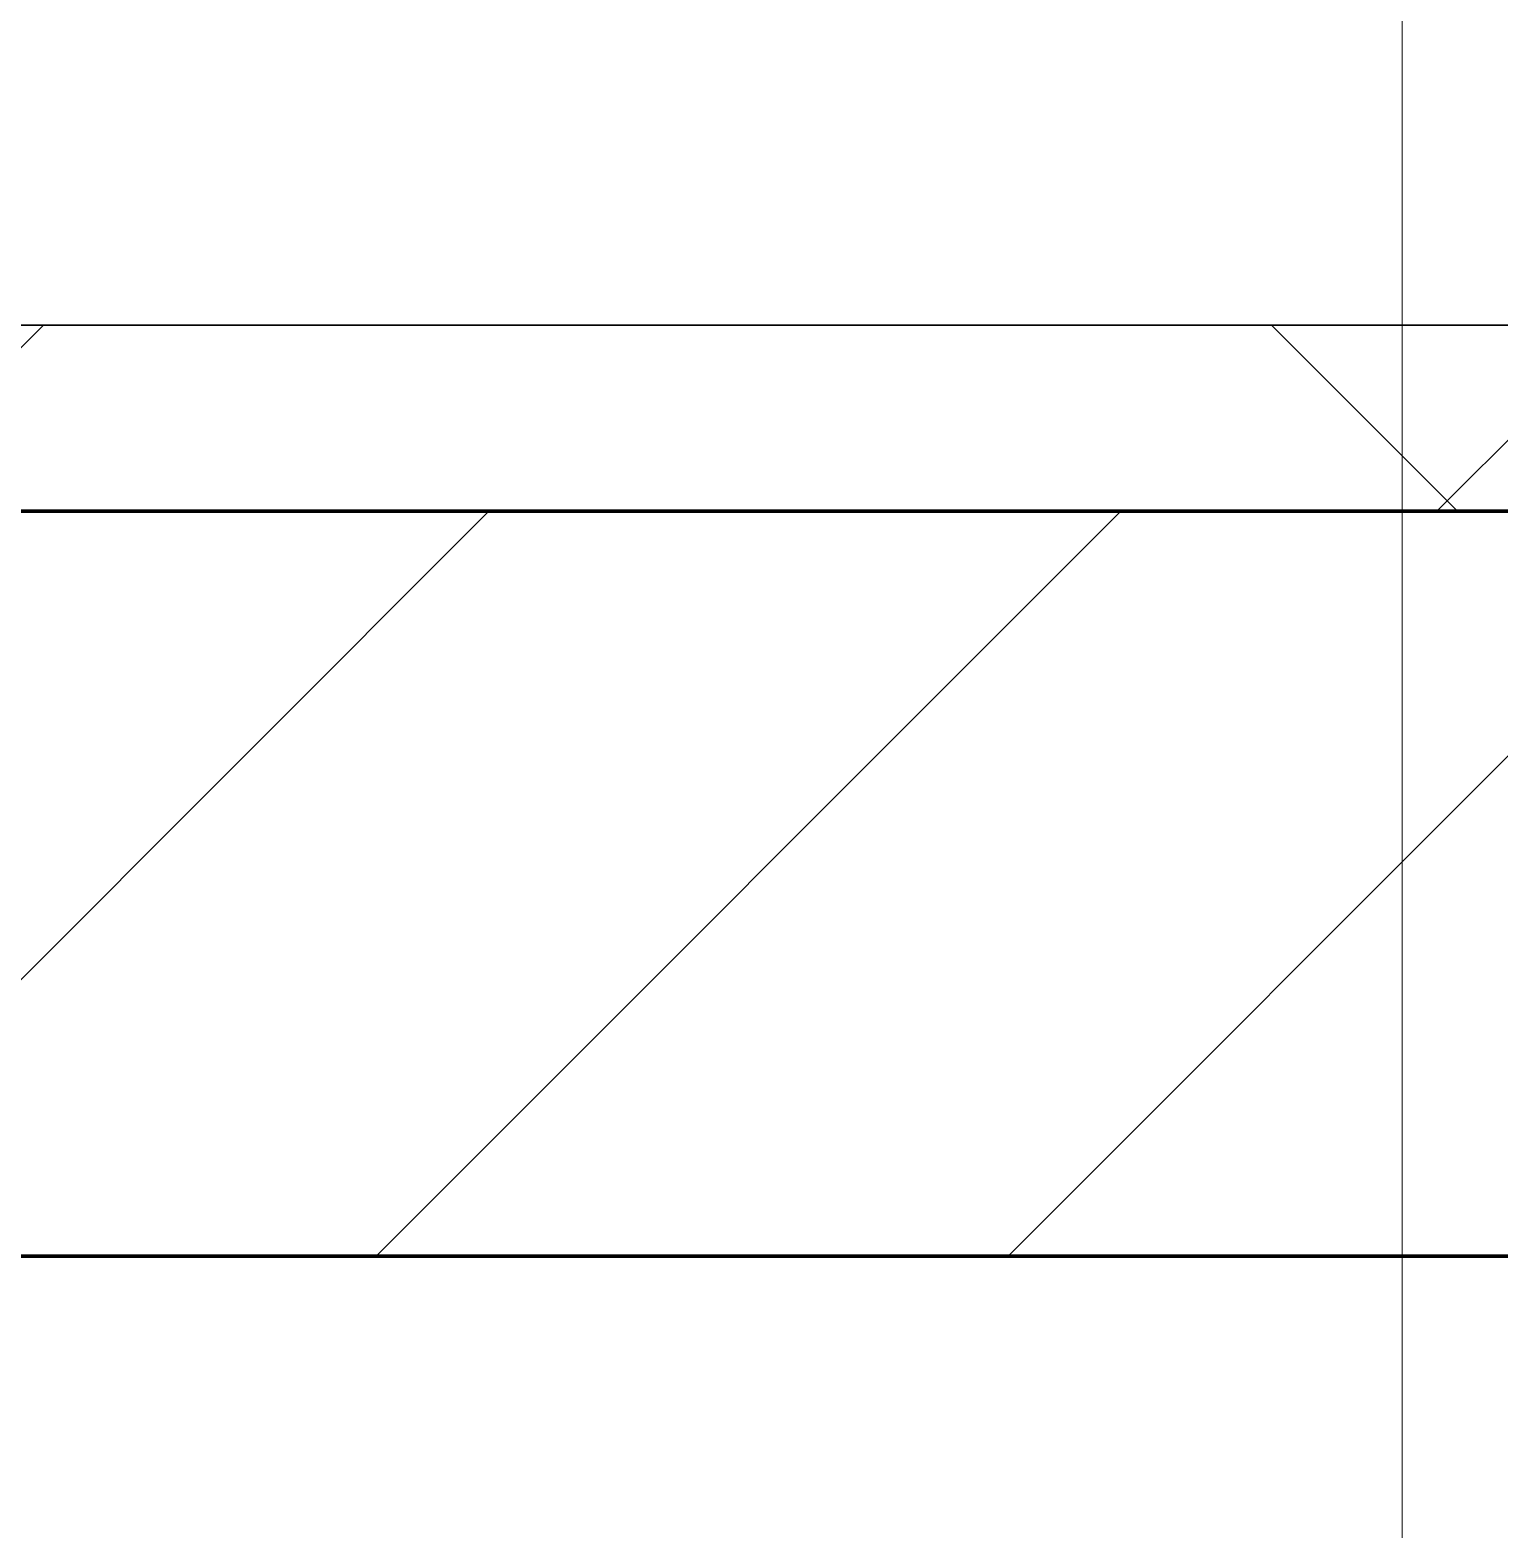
# Model space of a CAD drawing. Header units: millimetres. Extents: x -794334 to -714814, y -17806 to 22403.
# Drawn here: x -775086.6 to -774692.1, y -4094.3 to -3691.7 of the extents above; entities that cross this region are included whole.
import ezdxf
from ezdxf.xclip import XClip

# ---------------------------------------------------------------- set-up
doc = ezdxf.new("R2010")
doc.units = ezdxf.units.MM
doc.header["$XCLIPFRAME"] = 0
for name, color, linetype, lineweight in [('A-GLAZ-CURT', 2, 'Continuous', 9), ('A-WALL', 5, 'Continuous', 35), ('A-WALL-FNSH', 2, 'Continuous', 35), ('A-WALL-PATT', 1, 'Continuous', 35), ('G-ANNO-TEXT', 3, 'Continuous', 9), ('WALL-E', 2, 'Continuous', 35)]:
    doc.layers.add(name, color=color, linetype=linetype, lineweight=lineweight)
doc.layers.add('A11_ALU.SOLID SHEET', color=2, linetype='Continuous')

# ---------------------------------------------------------------- blocks, each defined once
blk = doc.blocks.new('PPLS-PP19_Custom Tile Pattern - Custom Tile Pattern-V123-4252-01 ENLARGED CONCOURSE LEVEL - REFLECTED CEILING PLAN - SHEET 3')
at = {"layer": 'A-GLAZ-CURT'}
for p, q in [((-300, 0), (300, 0)), ((300, 0), (-300, 0)), ((195.99, 0), (213.31, 0)), ((213.31, 0), (195.99, 0)), ((230.06, 0), (300, 0)), ((-300, -50), (300, -50)), ((300, -50), (-300, -50))]:
    blk.add_line(p, q, dxfattribs=at)
for points, knots in [([(94.4, 0), (94.4, 0), (94.64, 0), (99.11, 0), (108.97, 0), (120.79, 0), (139.94, 0), (163.31, 0), (185.23, 0), (193.62, 0), (194.69, 0), (194.79, 0)], [-2348.345796, -2348.345796, -2348.345796, -2348.345796, -2310.419338, -2233.599744, -2052.234781, -1843.028543, -1530.39897, -1095.004608, -529.74427, -295.064701, -265.121568, -265.121568, -265.121568, -265.121568]), ([(193.8, 0), (193.33, 0), (190.11, 0), (183.13, 0), (171, 0), (161.95, 0), (161.28, 0), (158.35, 0), (157.85, 0), (157.77, 0)], [-11665.349007, -11665.349007, -11665.349007, -11665.349007, -11565.880756, -11105.624034, -10839.086983, -10768.332124, -10666.779182, -10580.760289, -10550.278881, -10550.278881, -10550.278881, -10550.278881]), ([(300, 0), (286.53, 0), (254.22, 0), (207.11, 0), (177.41, 0), (159.34, 0), (158.33, 0), (158.3, 0)], [-285.253232, -285.253232, -285.253232, -285.253232, -244.693688, -187.987675, -143.776725, -129.632772, -123.352749, -123.352749, -123.352749, -123.352749]), ([(159.07, 0), (159.13, 0), (160.84, 0), (165.21, 0), (174.15, 0), (185.98, 0), (208.82, 0), (219.42, 0), (230.06, 0)], [-115.643202, -115.643202, -115.643202, -115.643202, -114.681583, -87.660824, -65.295536, -41.623857, -24.459831, 0, 0, 0, 0]), ([(247.1, 0), (246.76, 0), (245.04, 0), (238.34, 0), (226.56, 0), (221.1, 0), (200.27, 0), (182.99, 0), (174.27, 0), (169.67, 0), (168.99, 0)], [-9649.085549, -9649.085549, -9649.085549, -9649.085549, -9581.591397, -9406.094246, -9221.510254, -9016.44624, -8717.832359, -8253.978395, -8152.463617, -8069.855175, -8069.855175, -8069.855175, -8069.855175]), ([(215.22, 0), (214.62, 0), (210.55, 0), (203.98, 0), (187.54, 0), (175.3, 0), (169.49, 0)], [-203.825446, -203.825446, -203.825446, -203.825446, -198.527383, -184.406837, -162.427601, -142.916156, -142.916156, -142.916156, -142.916156]), ([(171.51, 0), (176.48, 0), (193.23, 0), (201.73, 0), (208.81, 0), (213.9, 0), (241.96, 0), (261.99, 0), (271.22, 0), (272.13, 0)], [-7971.819559, -7971.819559, -7971.819559, -7971.819559, -7784.112253, -7606.717214, -7289.299508, -7042.621073, -6582.165592, -6068.460911, -6010.530458, -6010.530458, -6010.530458, -6010.530458]), ([(172.07, 0), (177.66, 0), (187.87, 0), (201.08, 0), (207.47, 0), (213.96, 0), (215.11, 0)], [-255.364076, -255.364076, -255.364076, -255.364076, -237.955587, -223.92608, -215.862851, -208.75215, -208.75215, -208.75215, -208.75215]), ([(300, 0), (288.22, 0), (262, 0), (230.43, 0), (219.94, 0), (219.02, 0)], [-12528.858583, -12528.858583, -12528.858583, -12528.858583, -11905.454923, -11162.864862, -10856.732305, -10856.732305, -10856.732305, -10856.732305]), ([(219.9, 0), (220.86, 0), (227.84, 0), (242.06, 0), (246.54, 0), (246.96, 0)], [-10670.940496, -10670.940496, -10670.940496, -10670.940496, -10511.382485, -9925.173265, -9834.877357, -9834.877357, -9834.877357, -9834.877357]), ([(273.04, 0), (276.56, 0), (282.69, 0), (291.71, 0), (296.52, 0), (297.86, 0), (298.09, 0)], [-5991.415244, -5991.415244, -5991.415244, -5991.415244, -5766.029927, -5566.724884, -5280.360606, -5199.253518, -5199.253518, -5199.253518, -5199.253518]), ([(284.76, 0), (284.76, 0), (285.09, 0), (287.47, 0), (293.59, 0), (297.76, 0), (300, 0)], [-4110.630118, -4110.630118, -4110.630118, -4110.630118, -4053.389046, -3959.664717, -3862.421465, -3746.95702, -3746.95702, -3746.95702, -3746.95702]), ([(297.38, 0), (295.84, 0), (291.62, 0), (285.38, 0), (284.87, 0)], [-4803.172655, -4803.172655, -4803.172655, -4803.172655, -4358.271401, -4143.037883, -4143.037883, -4143.037883, -4143.037883])]:
    blk.add_open_spline(points, degree=3, knots=knots, dxfattribs=at)
blk.add_open_spline([(195.11, 0), (194.91, 0), (194.44, 0), (193.8, 0)], degree=3, dxfattribs=at)
blk = doc.blocks.new('PPLS-PP19_Custom Tile Pattern - Custom Tile Pattern-V124-4252-01 ENLARGED CONCOURSE LEVEL - REFLECTED CEILING PLAN - SHEET 3')
at = {"layer": 'A-GLAZ-CURT'}
for p, q in [((-300, 0), (300, 0)), ((300, 0), (-300, 0)), ((-293.07, 0), (-275.75, 0)), ((-275.75, 0), (-293.07, 0)), ((-222.32, 0), (-205, 0)), ((-205, 0), (-222.32, 0)), ((-300, -50), (300, -50)), ((300, -50), (-300, -50))]:
    blk.add_line(p, q, dxfattribs=at)
at = {"layer": 'A-GLAZ-CURT', "flags": 128}
for points in [[(-300, 0), (-291.56, 0), (-283.3, 0), (-275.2, 0), (-267.26, 0), (-259.45, 0), (-251.77, 0), (-244.2, 0), (-236.74, 0), (-229.36, 0), (-222.06, 0), (-214.83, 0), (-207.71, 0), (-200.76, 0), (-194.02, 0), (-187.54, 0), (-181.38, 0), (-175.58, 0), (-170.25, 0), (-165.64, 0), (-162.01, 0), (-159.53, 0), (-157.46, 0), (-154.52, 0), (-149.42, 0), (-141.84, 0), (-132.81, 0), (-126.08, 0)], [(-125.17, 0), (-128.55, 0), (-134.16, 0), (-140.03, 0), (-145.5, 0), (-150.63, 0), (-155.53, 0), (-160.27, 0), (-164.95, 0), (-169.65, 0), (-174.47, 0), (-179.49, 0), (-184.81, 0), (-190.44, 0), (-196.37, 0), (-202.58, 0), (-209.04, 0), (-215.73, 0), (-222.63, 0), (-229.72, 0), (-236.97, 0), (-244.39, 0), (-251.96, 0), (-259.67, 0), (-267.51, 0), (-275.48, 0), (-283.55, 0), (-291.73, 0), (-300, 0)]]:
    blk.add_lwpolyline(points, dxfattribs=at)
at = {"layer": 'A-GLAZ-CURT'}
for points, knots in [([(-300, 0), (-284.65, 0), (-244.05, 0), (-210.92, 0), (-192.15, 0)], [-5323.127839, -5323.127839, -5323.127839, -5323.127839, -4502.809032, -3108.63653, -3108.63653, -3108.63653, -3108.63653]), ([(-72.93, 0), (-75.51, 0), (-91.45, 0), (-134.08, 0), (-202.69, 0), (-262.56, 0), (-294.48, 0), (-300, 0)], [-19442.345229, -19442.345229, -19442.345229, -19442.345229, -18935.241197, -17136.203329, -15131.813646, -13729.592194, -13439.944408, -13439.944408, -13439.944408, -13439.944408]), ([(-137.88, 0), (-140.56, 0), (-147.66, 0), (-147.69, 0), (-158.72, 0), (-174.02, 0), (-185.59, 0), (-209.77, 0), (-232.01, 0), (-255.22, 0), (-262.59, 0), (-264.9, 0), (-265.4, 0)], [-3187.727384, -3187.727384, -3187.727384, -3187.727384, -2919.378265, -2477.344047, -2237.412286, -2029.680487, -1755.085331, -1400.429864, -858.079193, -543.655514, -208.940337, 0, 0, 0, 0]), ([(-258.6, 0), (-257.91, 0), (-254.26, 0), (-241.25, 0), (-225.99, 0), (-213.1, 0), (-202.34, 0), (-195.72, 0), (-192.15, 0)], [-5722.54675, -5722.54675, -5722.54675, -5722.54675, -5657.471696, -5413.335975, -5017.494783, -4832.723979, -4666.091899, -4460.671557, -4460.671557, -4460.671557, -4460.671557]), ([(-133.82, 0), (-135.51, 0), (-137.8, 0), (-149.31, 0), (-162.01, 0), (-177.91, 0), (-199.46, 0), (-216.65, 0), (-231.26, 0), (-233.46, 0), (-234, 0)], [-2731.647847, -2731.647847, -2731.647847, -2731.647847, -2418.507304, -2308.929706, -2113.765672, -1763.376603, -1422.553702, -978.033455, -846.069444, -682.911962, -682.911962, -682.911962, -682.911962]), ([(-233.49, 0), (-233.44, 0), (-232.38, 0), (-230.74, 0), (-225.3, 0), (-223.63, 0)], [-455.274641, -455.274641, -455.274641, -455.274641, -440.605512, -119.536984, 0, 0, 0, 0]), ([(-223.63, 0), (-219.39, 0), (-208.36, 0), (-197.64, 0), (-192.15, 0)], [-5463.295695, -5463.295695, -5463.295695, -5463.295695, -5161.076232, -4859.011023, -4859.011023, -4859.011023, -4859.011023]), ([(-192.01, 0), (-186.56, 0), (-160.56, 0), (-138.31, 0), (-124.91, 0)], [-3105.157906, -3105.157906, -3105.157906, -3105.157906, -2700.551212, -1108.984966, -1108.984966, -1108.984966, -1108.984966]), ([(-192, 0), (-189.87, 0), (-182.69, 0), (-169.02, 0), (-152.12, 0), (-136.84, 0), (-128.08, 0), (-125.44, 0), (-124.73, 0)], [-4856.26284, -4856.26284, -4856.26284, -4856.26284, -4739.070012, -4465.409639, -4149.119819, -3839.893365, -3647.167523, -3541.024987, -3541.024987, -3541.024987, -3541.024987]), ([(-191.86, 0), (-190.03, 0), (-182.21, 0), (-171.77, 0), (-158.7, 0), (-157.22, 0)], [-4455.137067, -4455.137067, -4455.137067, -4455.137067, -4349.945572, -4000.813434, -3840.635403, -3840.635403, -3840.635403, -3840.635403]), ([(-152.35, 0), (-151.03, 0), (-147.71, 0), (-143.57, 0), (-138.62, 0)], [-3494.978217, -3494.978217, -3494.978217, -3494.978217, -3371.022232, -3227.460399, -3227.460399, -3227.460399, -3227.460399]), ([(-124.21, 0), (-125.28, 0), (-128.78, 0), (-136.96, 0), (-147.46, 0), (-150.03, 0), (-150.57, 0)], [-5788.527122, -5788.527122, -5788.527122, -5788.527122, -5700.061948, -5508.838257, -5298.784692, -5196.16478, -5196.16478, -5196.16478, -5196.16478]), ([(-150.34, 0), (-150.07, 0), (-147.75, 0), (-142.6, 0), (-127.26, 0), (-107.3, 0), (-90.42, 0), (-75.26, 0), (-68.41, 0), (-65.12, 0), (-63.63, 0)], [-4948.728362, -4948.728362, -4948.728362, -4948.728362, -4883.323924, -4440.880425, -4054.690705, -3793.097032, -3402.597032, -3144.956779, -3050.982048, -2969.237017, -2969.237017, -2969.237017, -2969.237017]), ([(-26.75, 0), (-27.82, 0), (-36.18, 0), (-53.55, 0), (-78.2, 0), (-110.94, 0), (-130.52, 0), (-147.74, 0), (-149.07, 0)], [-8718.362214, -8718.362214, -8718.362214, -8718.362214, -8532.293389, -8073.216054, -7508.296369, -7004.680444, -6449.282163, -6277.220794, -6277.220794, -6277.220794, -6277.220794]), ([(-148.23, 0), (-146.94, 0), (-140.15, 0), (-137.28, 0), (-133.93, 0), (-128.78, 0), (-126.5, 0)], [-6162.058746, -6162.058746, -6162.058746, -6162.058746, -6017.569127, -5560.701257, -5364.112219, -5231.017328, -5231.017328, -5231.017328, -5231.017328]), ([(-124.73, 0), (-125.4, 0), (-129.93, 0), (-139.03, 0), (-146.11, 0), (-146.95, 0)], [-980.79905, -980.79905, -980.79905, -980.79905, -945.742622, -741.901385, -489.130243, -489.130243, -489.130243, -489.130243]), ([(-146.69, 0), (-146.59, 0), (-145.49, 0), (-135.69, 0), (-128.29, 0), (-125.15, 0)], [-420.34245, -420.34245, -420.34245, -420.34245, -406.956646, -290.263673, 0, 0, 0, 0]), ([(-127.41, 0), (-131.63, 0), (-133.16, 0), (-134.09, 0), (-134.15, 0)], [-8540.990293, -8540.990293, -8540.990293, -8540.990293, -8266.114998, -8246.473386, -8246.473386, -8246.473386, -8246.473386]), ([(-134.15, 0), (-133.32, 0), (-131.15, 0), (-126.67, 0), (-124.62, 0)], [-7657.439573, -7657.439573, -7657.439573, -7657.439573, -7293.749979, -7068.405759, -7068.405759, -7068.405759, -7068.405759]), ([(-120.13, 0), (-120.14, 0), (-120.24, 0), (-121.3, 0), (-129.25, 0), (-133.82, 0)], [-2933.992132, -2933.992132, -2933.992132, -2933.992132, -2920.575025, -2840.280255, -2731.647847, -2731.647847, -2731.647847, -2731.647847]), ([(-113.43, 0), (-113.44, 0), (-113.96, 0), (-119.73, 0), (-125.43, 0), (-127.03, 0), (-127.41, 0)], [-328.499627, -328.499627, -328.499627, -328.499627, -282.672656, -98.539552, -24.539552, 0, 0, 0, 0]), ([(-126.5, 0), (-122.44, 0), (-108.71, 0), (-86.68, 0), (-63.44, 0), (-54.4, 0), (-48.53, 0), (-30.79, 0), (-18.03, 0), (8.61, 0), (15.02, 0), (22.91, 0), (31, 0), (39.04, 0), (51.19, 0), (58.74, 0), (61.34, 0), (61.45, 0)], [-5231.017328, -5231.017328, -5231.017328, -5231.017328, -4994.692869, -4542.524482, -4008.285538, -3689.699207, -3546.54457, -3315.260113, -2864.387349, -2439.246196, -2084.094819, -1956.422387, -1818.904206, -1645.594513, -1443.202566, -1228.752106, -1120.932285, -1120.932285, -1120.932285, -1120.932285]), ([(-124.36, 0), (-121.4, 0), (-112.93, 0), (-98.9, 0), (-85.29, 0), (-71.67, 0), (-65.93, 0), (-65.07, 0)], [-3338.107628, -3338.107628, -3338.107628, -3338.107628, -3074.362186, -2902.289527, -2605.247022, -2322.099534, -2241.8264, -2241.8264, -2241.8264, -2241.8264]), ([(-124.3, 0), (-122.29, 0), (-113.54, 0), (-92.04, 0), (-74.02, 0), (-62.74, 0), (-60.36, 0), (-59.97, 0)], [-7056.988967, -7056.988967, -7056.988967, -7056.988967, -6839.55839, -6236.997189, -5713.340575, -5140.470607, -5006.787413, -5006.787413, -5006.787413, -5006.787413]), ([(-86.16, 0), (-91.37, 0), (-103.38, 0), (-116.94, 0), (-124.27, 0)], [-1681.3698, -1681.3698, -1681.3698, -1681.3698, -1374.161226, -988.803907, -988.803907, -988.803907, -988.803907]), ([(-124.25, 0), (-123.58, 0), (-118.48, 0), (-110.8, 0), (-99.5, 0), (-91.46, 0)], [-1082.78571, -1082.78571, -1082.78571, -1082.78571, -1002.059161, -460.363443, 0, 0, 0, 0]), ([(-122.08, 0), (-122.01, 0), (-121.69, 0), (-121.2, 0), (-120.88, 0)], [-3136.336417, -3136.336417, -3136.336417, -3136.336417, -3110.304437, -3035.164275, -3035.164275, -3035.164275, -3035.164275]), ([(-36.33, 0), (-36.43, 0), (-37.27, 0), (-45.02, 0), (-46.13, 0), (-60.59, 0), (-81.23, 0), (-99.51, 0), (-114.02, 0), (-117.28, 0), (-118.78, 0)], [-1855.773136, -1855.773136, -1855.773136, -1855.773136, -1810.870157, -1672.078046, -1405.135169, -1060.00838, -740.068933, -229.489605, -116.330425, 0, 0, 0, 0]), ([(-117.74, 0), (-117.19, 0), (-114.78, 0), (-113.43, 0), (-113.43, 0)], [-821.249067, -821.249067, -821.249067, -821.249067, -394.672656, -330.879064, -330.879064, -330.879064, -330.879064]), ([(-57.16, 0), (-58.3, 0), (-66.22, 0), (-85.2, 0), (-107.61, 0), (-116.56, 0), (-117.56, 0)], [-2956.49664, -2956.49664, -2956.49664, -2956.49664, -2842.901703, -2193.204658, -1433.981041, -985.49888, -985.49888, -985.49888, -985.49888]), ([(-115.82, 0), (-114.96, 0), (-110.41, 0), (-96.78, 0), (-77.48, 0), (-64.1, 0), (-56.4, 0)], [-5724.064692, -5724.064692, -5724.064692, -5724.064692, -5430.283136, -5103.229623, -4799.173296, -4395.603963, -4395.603963, -4395.603963, -4395.603963]), ([(9.32, 0), (9.08, 0), (7.65, 0), (2.57, 0), (-12.23, 0), (-25.64, 0), (-40, 0), (-56.24, 0), (-75.59, 0), (-94, 0), (-112.01, 0), (-114.94, 0), (-115.63, 0)], [-2922.926651, -2922.926651, -2922.926651, -2922.926651, -2882.788014, -2720.818881, -2518.50168, -2125.455881, -1792.521578, -1466.981642, -1208.454564, -789.402658, -501.969187, -243.577221, -243.577221, -243.577221, -243.577221]), ([(-91.46, 0), (-90.09, 0), (-84.7, 0), (-77.43, 0), (-72.73, 0), (-72.64, 0), (-72.64, 0)], [-19832.387487, -19832.387487, -19832.387487, -19832.387487, -19753.885894, -19541.04734, -19478.625389, -19471.062469, -19471.062469, -19471.062469, -19471.062469]), ([(-63.96, 0), (-64.13, 0), (-72.5, 0), (-80.63, 0), (-86.16, 0)], [-2171.769325, -2171.769325, -2171.769325, -2171.769325, -2007.031671, -1681.3698, -1681.3698, -1681.3698, -1681.3698]), ([(-29.03, 0), (-33.97, 0), (-43.74, 0), (-56.37, 0), (-71.66, 0), (-77.83, 0), (-82.66, 0), (-83.28, 0), (-83.28, 0)], [-2680.714891, -2680.714891, -2680.714891, -2680.714891, -2413.671296, -2161.752162, -2006.592567, -1646.621388, -1424.436217, -1393.971743, -1393.971743, -1393.971743, -1393.971743]), ([(-83.28, 0), (-83.28, 0), (-82.91, 0), (-76.14, 0), (-66.84, 0), (-60.03, 0), (-56.73, 0)], [-1393.4169, -1393.4169, -1393.4169, -1393.4169, -1353.722004, -1274.333717, -1073.56893, -857.828765, -857.828765, -857.828765, -857.828765]), ([(-66.39, 0), (-66.39, 0), (-63.89, 0), (-59.98, 0), (-56.46, 0)], [-2493.31794, -2493.31794, -2493.31794, -2493.31794, -2315.303971, -1873.264315, -1873.264315, -1873.264315, -1873.264315]), ([(11.48, 0), (3.9, 0), (-18.27, 0), (-47.42, 0), (-65.77, 0), (-66.37, 0), (-66.38, 0)], [-4147.333741, -4147.333741, -4147.333741, -4147.333741, -3745.412743, -2981.410125, -2542.574734, -2498.224237, -2498.224237, -2498.224237, -2498.224237]), ([(-63.63, 0), (-61.49, 0), (-57.39, 0), (-54.49, 0), (-45.2, 0), (-40.79, 0), (-40.46, 0), (-40.44, 0)], [-2969.237017, -2969.237017, -2969.237017, -2969.237017, -2851.217951, -2734.127174, -2474.780881, -2410.990208, -2350.645972, -2350.645972, -2350.645972, -2350.645972]), ([(-56.62, 0), (-55.77, 0), (-53.48, 0), (-46.33, 0), (-42.62, 0), (-41.76, 0)], [-4641.675612, -4641.675612, -4641.675612, -4641.675612, -4469.85053, -4321.566175, -4270.495146, -4270.495146, -4270.495146, -4270.495146]), ([(-56.39, 0), (-53.37, 0), (-45.51, 0), (-36.49, 0), (-33.57, 0), (-29.94, 0), (-28.57, 0)], [-850.186901, -850.186901, -850.186901, -850.186901, -651.549973, -296.515819, -83.513472, 0, 0, 0, 0]), ([(-36.62, 0), (-36.62, 0), (-40.35, 0), (-43.87, 0), (-50.89, 0), (-56.36, 0)], [-4069.478503, -4069.478503, -4069.478503, -4069.478503, -3858.647035, -3538.256648, -2983.275763, -2983.275763, -2983.275763, -2983.275763]), ([(-55.76, 0), (-49.67, 0), (-34.38, 0), (-12.78, 0), (4.23, 0), (9.64, 0), (10.14, 0), (10.18, 0)], [-4384.389977, -4384.389977, -4384.389977, -4384.389977, -4065.652676, -3589.737505, -3285.047089, -3066.359526, -3044.715262, -3044.715262, -3044.715262, -3044.715262]), ([(-55.45, 0), (-55.26, 0), (-48, 0), (-34.42, 0), (-29.82, 0), (-29.19, 0)], [-1832.031107, -1832.031107, -1832.031107, -1832.031107, -1809.437387, -963.711516, -666.19313, -666.19313, -666.19313, -666.19313]), ([(-51.83, 0), (-51.83, 0), (-51.78, 0), (-47.4, 0), (-46.01, 0), (-40.22, 0), (-36.78, 0)], [-632.814994, -632.814994, -632.814994, -632.814994, -627.965721, -508.377888, -260.442412, 0, 0, 0, 0]), ([(76.63, 0), (74.8, 0), (67.65, 0), (53.52, 0), (37, 0), (24.07, 0), (12.82, 0), (-2.9, 0), (-20.62, 0), (-32.81, 0), (-44.85, 0), (-51.43, 0), (-51.79, 0)], [-3095.572228, -3095.572228, -3095.572228, -3095.572228, -2950.589685, -2634.532728, -2313.748533, -2106.613311, -1925.670641, -1617.263037, -1290.787923, -1039.307308, -819.71621, -644.910881, -644.910881, -644.910881, -644.910881]), ([(-41.76, 0), (-39.9, 0), (-37.72, 0), (-36.92, 0), (-36.77, 0)], [-4270.495146, -4270.495146, -4270.495146, -4270.495146, -4161.040818, -4106.245333, -4106.245333, -4106.245333, -4106.245333]), ([(-36.78, 0), (-32.43, 0), (-19.22, 0), (8.83, 0), (43.36, 0), (68.5, 0), (77.95, 0), (79.34, 0)], [-6191.144455, -6191.144455, -6191.144455, -6191.144455, -5862.463379, -5340.621928, -4573.028122, -4094.177415, -3998.447461, -3998.447461, -3998.447461, -3998.447461]), ([(-36.29, 0), (-36.29, 0), (-34.66, 0), (-28.88, 0), (-26.95, 0), (-26.54, 0)], [-9150.272121, -9150.272121, -9150.272121, -9150.272121, -9057.163041, -8919.836787, -8834.607043, -8834.607043, -8834.607043, -8834.607043]), ([(30.82, 0), (29.27, 0), (20.14, 0), (3.54, 0), (-16.58, 0), (-34.76, 0), (-36.04, 0)], [-10462.034656, -10462.034656, -10462.034656, -10462.034656, -10363.088938, -9884.23066, -9424.652049, -9182.880979, -9182.880979, -9182.880979, -9182.880979]), ([(-33.34, 0), (-33.34, 0), (-32.93, 0), (-31.16, 0), (-30.52, 0)], [-2415.024266, -2415.024266, -2415.024266, -2415.024266, -2357.633367, -2323.618664, -2323.618664, -2323.618664, -2323.618664]), ([(70.61, 0), (66.16, 0), (55.8, 0), (39.61, 0), (24.74, 0), (2.64, 0), (-17.84, 0), (-30.57, 0), (-31.82, 0), (-32, 0)], [-4647.237329, -4647.237329, -4647.237329, -4647.237329, -4326.416877, -4098.545751, -3766.694881, -3333.063701, -2994.501669, -2698.150104, -2614.070998, -2614.070998, -2614.070998, -2614.070998]), ([(-30.76, 0), (-30.73, 0), (-29.99, 0), (-23.47, 0), (-15.75, 0), (-15.19, 0)], [-54176.191683, -54176.191683, -54176.191683, -54176.191683, -54157.274271, -53749.15266, -53717.791567, -53717.791567, -53717.791567, -53717.791567]), ([(-30.52, 0), (-27.11, 0), (-17.83, 0), (-1.49, 0), (8.77, 0), (11.49, 0)], [-2323.618664, -2323.618664, -2323.618664, -2323.618664, -2142.497158, -1716.209403, -1557.280131, -1557.280131, -1557.280131, -1557.280131]), ([(-13, 0), (-14.35, 0), (-17.68, 0), (-25.97, 0), (-29.52, 0), (-30.21, 0)], [-55207.591944, -55207.591944, -55207.591944, -55207.591944, -54789.006179, -54461.685999, -54290.791712, -54290.791712, -54290.791712, -54290.791712]), ([(8.33, 0), (8.19, 0), (7.18, 0), (0.32, 0), (-13.89, 0), (-24.92, 0), (-29.03, 0)], [-3574.286521, -3574.286521, -3574.286521, -3574.286521, -3526.962355, -3285.499107, -2903.012179, -2680.714891, -2680.714891, -2680.714891, -2680.714891]), ([(-28.98, 0), (-28.66, 0), (-27.39, 0), (-24.45, 0), (-22.56, 0)], [-166.548282, -166.548282, -166.548282, -166.548282, -102.06493, 0, 0, 0, 0]), ([(-28.57, 0), (-26.93, 0), (-20.29, 0), (-11.45, 0), (2.08, 0), (13.15, 0), (21.24, 0), (24.62, 0), (24.72, 0), (24.72, 0)], [-5361.429781, -5361.429781, -5361.429781, -5361.429781, -5261.36855, -5050.479954, -4785.90057, -4596.498881, -4445.288762, -4384.376941, -4376.041937, -4376.041937, -4376.041937, -4376.041937]), ([(-22.56, 0), (-20.27, 0), (-17.03, 0), (-11.36, 0), (-7.66, 0), (-6.6, 0), (-6.44, 0)], [-56468.192263, -56468.192263, -56468.192263, -56468.192263, -56344.022017, -56303.229861, -56166.290093, -56124.392176, -56124.392176, -56124.392176, -56124.392176]), ([(-15.19, 0), (-13.07, 0), (7.48, 0), (42.82, 0), (88.72, 0), (120.63, 0), (138.28, 0), (138.53, 0)], [-461.142613, -461.142613, -461.142613, -461.142613, -429.606584, -390.253598, -346.313304, -291.370682, -290.5735, -290.5735, -290.5735, -290.5735])]:
    blk.add_open_spline(points, degree=3, knots=knots, dxfattribs=at)
for points in [[(-118.78, 0), (-120.38, 0), (-121.81, 0), (-123.27, 0)], [(-58.83, 0), (-58.45, 0), (-58.05, 0), (-57.51, 0)], [(-39.84, 0), (-39.08, 0), (-38.11, 0), (-37.36, 0)]]:
    blk.add_open_spline(points, degree=3, dxfattribs=at)
blk = doc.blocks.new('*U1029')
at = {"layer": 'A-GLAZ-CURT'}
for name, p in [('PPLS-PP19_Custom Tile Pattern - Custom Tile Pattern-V123-4252-01 ENLARGED CONCOURSE LEVEL - REFLECTED CEILING PLAN - SHEET 3', (3602.37, -7350)), ('PPLS-PP19_Custom Tile Pattern - Custom Tile Pattern-V124-4252-01 ENLARGED CONCOURSE LEVEL - REFLECTED CEILING PLAN - SHEET 3', (4202.37, -7350))]:
    blk.add_blockref(name, p, dxfattribs=at)
blk = doc.blocks.new('*U1630')
blk.add_lwpolyline([(22690, -750), (19166.45, -750), (19116.45, -700), (18966.44, -550), (-101025.39, -550), (-101025.39, -6704.96), (-96300, -6704.96), (-96300, -7350), (-94497.63, -7350), (17250, -7350), (17250, -6849.96), (18300, -6849.96), (22690, -6849.96)], close=True)

msp = doc.modelspace()

# ---------------------------------------------------------------- block references
at = {"layer": 'A11_ALU.SOLID SHEET'}
ref = msp.add_blockref('*U1630', (-744681.24, 3579.02), dxfattribs=at)
XClip(ref).set_block_clipping_path([(-45802.4668593339, -9620.0029952967), (23702.8690583039, 10334.9999958097)])

# ---------------------------------------------------------------- next in the draw order: hatches: boundary and pattern name
at = {"layer": 'A-WALL-PATT', "lineweight": 9}
h = msp.add_hatch(dxfattribs=at)
h.set_pattern_fill('FP_5', color=256, style=0, pattern_type=2)
h.set_pattern_definition([(45, (0, 0), (-212.13203, 212.13203), []), (135, (0, 0), (-212.13203, -212.13203), [])])
h.paths.add_polyline_path([(-727630.24, -3820.98), (-727382.37, -3820.98), (-727382.37, -3770.98), (-790483.7, -3770.98), (-790483.7, -3820.98), (-727766, -3820.98)])
h = msp.add_hatch(dxfattribs=at)
h.set_pattern_fill('FP_2', color=256, style=0, pattern_type=2)
h.set_pattern_definition([(45, (0, 0), (-84.852814, 84.852814), [])])
h.paths.add_polyline_path([(-727382.37, -4020.98), (-727382.37, -3820.98), (-790483.7, -3820.98), (-790483.7, -4020.98), (-727494.49, -4020.98)])

# ---------------------------------------------------------------- next in the draw order: linework, layer by layer
at = {"layer": 'A-WALL', "color": 7, "lineweight": 70}
for p, q in [((-776780, -3820.98), (-774380, -3820.98)), ((-774380, -3820.98), (-776780, -3820.98)), ((-774380, -4020.98), (-776780, -4020.98))]:
    msp.add_line(p, q, dxfattribs=at)
at = {"layer": 'A-WALL-FNSH', "color": 250}
msp.add_line((-776780, -3770.98), (-774380, -3770.98), dxfattribs=at)
at = {"layer": 'G-ANNO-TEXT', "color": 10}
msp.add_line((-774718.05, 3496.13), (-774718.05, -11329.33), dxfattribs=at)
at = {"layer": 'WALL-E'}
for p, q in [((-727382.37, -4020.98), (-790483.7, -4020.98)), ((-790483.7, -4020.98), (-727382.37, -4020.98))]:
    msp.add_line(p, q, dxfattribs=at)

# ---------------------------------------------------------------- next in the draw order: block references
msp.add_blockref('*U1029', (-778882.37, 3579.02))

doc.saveas('drawing.dxf')
